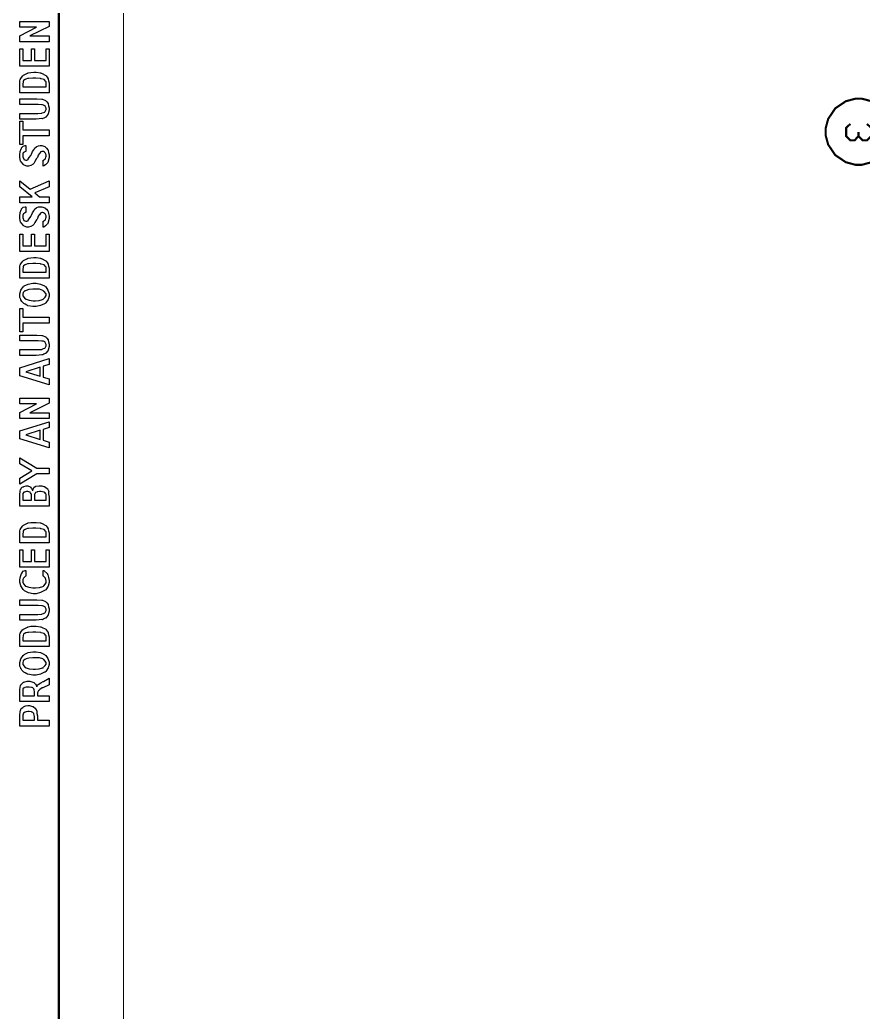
# Model space of a CAD drawing. Extents: x 0 to 11.7, y 0 to 16.5.
# Drawn here: x -0.002 to 4.012, y 4.723 to 9.449 of the extents above; entities that cross this region are included whole.
import ezdxf

# ---------------------------------------------------------------- set-up
doc = ezdxf.new("R2010")
doc.units = 0
doc.layers.get('0').update_dxf_attribs({"linetype": 'CONTINUOUS'})

msp = doc.modelspace()

# ---------------------------------------------------------------- linework, layer by layer
at = {"color": 0}
for points, const_width in [([(11.5517, 0.0483), (11.5517, 16.4), (0.1833, 16.4), (0.1833, 0.0483), (11.5517, 0.0483)], 0.01), ([(0.4916, 16.0917), (11.2433, 16.0917), (11.2433, 2.7066), (0.4916, 2.7066), (0.4916, 16.0917)], 0.005)]:
    msp.add_lwpolyline(points, close=True, dxfattribs=dict(at, const_width=const_width))
for points in [[(0.1367, 9.344), (-0.0022, 9.344), (-0.0022, 9.3727), (0.0766, 9.4135), (-0.0022, 9.4135), (-0.0022, 9.4413), (0.1367, 9.4413), (0.1367, 9.4171), (0.0451, 9.3718), (0.1367, 9.3718), (0.1367, 9.344)], [(0.1367, 9.2276), (-0.0022, 9.2276), (-0.0022, 9.3109), (0.0117, 9.3109), (0.0117, 9.2554), (0.0533, 9.2554), (0.0533, 9.3109), (0.0672, 9.3109), (0.0672, 9.2554), (0.1228, 9.2554), (0.1228, 9.3109), (0.1367, 9.3109), (0.1367, 9.2276)], [(-0.0022, 9.1016), (-0.0022, 9.1443), (-0.0022, 9.1479), (-0.0016, 9.1587), (-0.0001, 9.1652), (0.0004, 9.1664), (0.0008, 9.1686), (0.0117, 9.1826), (0.0132, 9.1838), (0.0146, 9.1852), (0.0335, 9.1943), (0.0358, 9.1949), (0.0371, 9.1959), (0.0493, 9.1983), (0.0637, 9.1988), (0.0685, 9.1988), (0.0759, 9.1988), (0.096, 9.1959), (0.098, 9.1953), (0.1003, 9.1949), (0.121, 9.1841), (0.1226, 9.1827), (0.1226, 9.1819), (0.1272, 9.1759), (0.133, 9.1682), (0.1336, 9.1664), (0.1332, 9.1655), (0.1346, 9.1579), (0.1367, 9.1487), (0.1367, 9.1456), (0.1367, 9.1016), (-0.0022, 9.1016)], [(0.0117, 9.1294), (0.1228, 9.1294), (0.1228, 9.1441), (0.1228, 9.1463), (0.1225, 9.1528), (0.1215, 9.1553), (0.1213, 9.1558), (0.1199, 9.1568), (0.1151, 9.1626), (0.1143, 9.163), (0.1131, 9.1641), (0.0999, 9.1677), (0.098, 9.1682), (0.0959, 9.1689), (0.0744, 9.171), (0.0672, 9.171), (0.0598, 9.171), (0.0392, 9.1694), (0.0375, 9.1691), (0.0348, 9.1689), (0.0267, 9.1669), (0.0222, 9.1641), (0.0212, 9.1634), (0.0197, 9.1635), (0.0151, 9.1604), (0.0136, 9.1553), (0.0132, 9.1543), (0.0128, 9.1539), (0.0117, 9.1421), (0.0117, 9.1382), (0.0117, 9.1294)], [(-0.0022, 8.9755), (-0.0022, 9.0033), (0.0779, 9.0033), (0.084, 9.0033), (0.1017, 9.0041), (0.1026, 9.0042), (0.1035, 9.0055), (0.1099, 9.0081), (0.1164, 9.0098), (0.1173, 9.0107), (0.1176, 9.0121), (0.1228, 9.0216), (0.1228, 9.0248), (0.1228, 9.0282), (0.1184, 9.0377), (0.1176, 9.0385), (0.116, 9.0398), (0.1107, 9.0429), (0.1061, 9.0438), (0.1048, 9.0439), (0.1027, 9.0442), (0.0854, 9.045), (0.0796, 9.045), (-0.0022, 9.045), (-0.0022, 9.0727), (0.0696, 9.0727), (0.0783, 9.0727), (0.1026, 9.0711), (0.1043, 9.0708), (0.1053, 9.0706), (0.1203, 9.0643), (0.1215, 9.0634), (0.1216, 9.0633), (0.1262, 9.0583), (0.1319, 9.0504), (0.1325, 9.0489), (0.1324, 9.0482), (0.1344, 9.0399), (0.1367, 9.0292), (0.1367, 9.0257), (0.1367, 9.019), (0.1329, 9.0005), (0.1321, 8.999), (0.1306, 8.9979), (0.1216, 8.9857), (0.1204, 8.9849), (0.1183, 8.9844), (0.1116, 8.9811), (0.1066, 8.9782), (0.1052, 8.9779), (0.1024, 8.9785), (0.0895, 8.9776), (0.0754, 8.9755), (0.0707, 8.9755), (-0.0022, 8.9755)], [(0.1367, 8.8966), (0.0117, 8.8966), (0.0117, 8.855), (-0.0022, 8.855), (-0.0022, 8.9661), (0.0117, 8.9661), (0.0117, 8.9244), (0.1367, 8.9244), (0.1367, 8.8966)], [(0.1089, 8.7524), (0.1089, 8.7802), (0.1101, 8.7805), (0.119, 8.7865), (0.1195, 8.7874), (0.1192, 8.7889), (0.1207, 8.7947), (0.1228, 8.8003), (0.1228, 8.8021), (0.1228, 8.8058), (0.1183, 8.8161), (0.1173, 8.8169), (0.1157, 8.8181), (0.1102, 8.8213), (0.1058, 8.8219), (0.1043, 8.8219), (0.1023, 8.8219), (0.0968, 8.8197), (0.0963, 8.8193), (0.0956, 8.8191), (0.0909, 8.8117), (0.0904, 8.8106), (0.0895, 8.8108), (0.0854, 8.805), (0.0817, 8.7936), (0.0805, 8.7911), (0.0778, 8.7881), (0.0698, 8.7748), (0.0645, 8.7649), (0.0631, 8.7635), (0.0604, 8.7619), (0.0494, 8.7556), (0.0392, 8.7524), (0.0358, 8.7524), (0.0309, 8.7524), (0.018, 8.7572), (0.0164, 8.7581), (0.0145, 8.7597), (0.0034, 8.7724), (0.0025, 8.7741), (0.0014, 8.7764), (-0.0022, 8.7939), (-0.0022, 8.7997), (-0.0022, 8.8054), (-0.0003, 8.8223), (0.0041, 8.8346), (0.0054, 8.8366), (0.006, 8.8397), (0.0133, 8.8477), (0.0235, 8.8496), (0.0256, 8.8497), (0.0256, 8.8219), (0.0244, 8.8217), (0.0155, 8.8163), (0.0149, 8.8154), (0.0141, 8.8151), (0.0121, 8.8099), (0.0117, 8.8026), (0.0117, 8.8002), (0.0117, 8.7961), (0.0165, 8.7849), (0.0175, 8.7839), (0.0177, 8.7841), (0.0214, 8.7824), (0.0263, 8.7802), (0.0279, 8.7802), (0.0304, 8.7802), (0.0373, 8.7831), (0.0379, 8.7837), (0.0378, 8.7853), (0.0425, 8.7928), (0.0506, 8.8029), (0.052, 8.8058), (0.0525, 8.809), (0.0584, 8.8214), (0.0649, 8.8303), (0.0657, 8.8316), (0.0654, 8.8334), (0.0696, 8.8397), (0.077, 8.8441), (0.0783, 8.8449), (0.0787, 8.8461), (0.0859, 8.8491), (0.095, 8.8497), (0.098, 8.8497), (0.1031, 8.8497), (0.1167, 8.8448), (0.1182, 8.8438), (0.119, 8.8434), (0.1252, 8.8377), (0.1313, 8.8295), (0.1321, 8.8277), (0.1321, 8.8267), (0.1344, 8.8171), (0.1367, 8.8056), (0.1367, 8.8017), (0.1367, 8.793), (0.1309, 8.769), (0.1297, 8.767), (0.128, 8.7661), (0.1201, 8.759), (0.1112, 8.7529), (0.1089, 8.7524)], [(0.1367, 8.5779), (-0.0022, 8.5779), (-0.0022, 8.6057), (0.0568, 8.6057), (-0.0022, 8.6537), (-0.0022, 8.6821), (0.0462, 8.6428), (0.1367, 8.6821), (0.1367, 8.6539), (0.069, 8.6243), (0.092, 8.6057), (0.1367, 8.6057), (0.1367, 8.5779)], [(0.1089, 8.4615), (0.1089, 8.4893), (0.1101, 8.4896), (0.119, 8.4956), (0.1195, 8.4964), (0.1192, 8.4979), (0.1207, 8.5037), (0.1228, 8.5093), (0.1228, 8.5112), (0.1228, 8.5149), (0.1183, 8.5251), (0.1173, 8.5259), (0.1157, 8.5272), (0.1102, 8.5303), (0.1058, 8.5309), (0.1043, 8.5309), (0.1023, 8.5309), (0.0968, 8.5288), (0.0963, 8.5283), (0.0956, 8.5282), (0.0909, 8.5207), (0.0904, 8.5196), (0.0895, 8.5198), (0.0854, 8.514), (0.0817, 8.5026), (0.0805, 8.5001), (0.0778, 8.4971), (0.0698, 8.4838), (0.0645, 8.4739), (0.0631, 8.4725), (0.0604, 8.471), (0.0494, 8.4646), (0.0392, 8.4615), (0.0358, 8.4615), (0.0309, 8.4615), (0.018, 8.4662), (0.0164, 8.4671), (0.0145, 8.4688), (0.0034, 8.4814), (0.0025, 8.4832), (0.0014, 8.4855), (-0.0022, 8.503), (-0.0022, 8.5088), (-0.0022, 8.5144), (-0.0003, 8.5313), (0.0041, 8.5436), (0.0054, 8.5457), (0.006, 8.5487), (0.0133, 8.5567), (0.0235, 8.5586), (0.0256, 8.5587), (0.0256, 8.5309), (0.0244, 8.5307), (0.0155, 8.5253), (0.0149, 8.5244), (0.0141, 8.5241), (0.0121, 8.5189), (0.0117, 8.5117), (0.0117, 8.5092), (0.0117, 8.5052), (0.0165, 8.4939), (0.0175, 8.4929), (0.0177, 8.4932), (0.0214, 8.4915), (0.0263, 8.4893), (0.0279, 8.4893), (0.0304, 8.4893), (0.0373, 8.4922), (0.0379, 8.4927), (0.0378, 8.4944), (0.0425, 8.5018), (0.0506, 8.5119), (0.052, 8.5149), (0.0525, 8.518), (0.0584, 8.5304), (0.0649, 8.5393), (0.0657, 8.5407), (0.0654, 8.5425), (0.0696, 8.5488), (0.077, 8.5532), (0.0783, 8.5539), (0.0787, 8.5551), (0.0859, 8.5581), (0.095, 8.5587), (0.098, 8.5587), (0.1031, 8.5587), (0.1167, 8.5538), (0.1182, 8.5528), (0.119, 8.5524), (0.1252, 8.5468), (0.1313, 8.5385), (0.1321, 8.5368), (0.1321, 8.5358), (0.1344, 8.5261), (0.1367, 8.5146), (0.1367, 8.5107), (0.1367, 8.5021), (0.1309, 8.4781), (0.1297, 8.476), (0.128, 8.4751), (0.1201, 8.468), (0.1112, 8.4619), (0.1089, 8.4615)], [(0.1367, 8.3451), (-0.0022, 8.3451), (-0.0022, 8.4284), (0.0117, 8.4284), (0.0117, 8.3728), (0.0533, 8.3728), (0.0533, 8.4284), (0.0672, 8.4284), (0.0672, 8.3728), (0.1228, 8.3728), (0.1228, 8.4284), (0.1367, 8.4284), (0.1367, 8.3451)], [(-0.0022, 8.219), (-0.0022, 8.2618), (-0.0022, 8.2654), (-0.0016, 8.2762), (-0.0001, 8.2827), (0.0004, 8.2839), (0.0008, 8.286), (0.0117, 8.3001), (0.0132, 8.3013), (0.0146, 8.3026), (0.0335, 8.3117), (0.0358, 8.3123), (0.0371, 8.3133), (0.0493, 8.3157), (0.0637, 8.3163), (0.0685, 8.3163), (0.0759, 8.3163), (0.096, 8.3134), (0.098, 8.3128), (0.1003, 8.3123), (0.121, 8.3016), (0.1226, 8.3002), (0.1226, 8.2994), (0.1272, 8.2934), (0.133, 8.2856), (0.1336, 8.2839), (0.1332, 8.283), (0.1346, 8.2754), (0.1367, 8.2662), (0.1367, 8.2631), (0.1367, 8.219), (-0.0022, 8.219)], [(0.0117, 8.2468), (0.1228, 8.2468), (0.1228, 8.2616), (0.1228, 8.2637), (0.1225, 8.2702), (0.1215, 8.2727), (0.1213, 8.2733), (0.1199, 8.2743), (0.1151, 8.2801), (0.1143, 8.2804), (0.1131, 8.2815), (0.0999, 8.2852), (0.098, 8.2856), (0.0959, 8.2864), (0.0744, 8.2885), (0.0672, 8.2885), (0.0598, 8.2885), (0.0392, 8.2868), (0.0375, 8.2865), (0.0348, 8.2864), (0.0267, 8.2844), (0.0222, 8.2815), (0.0212, 8.2809), (0.0197, 8.2809), (0.0151, 8.2778), (0.0136, 8.2727), (0.0132, 8.2718), (0.0128, 8.2713), (0.0117, 8.2596), (0.0117, 8.2557), (0.0117, 8.2468)], [(0.0681, 8.0832), (0.0595, 8.0832), (0.0359, 8.0875), (0.0336, 8.0884), (0.0312, 8.0898), (0.0229, 8.0941), (0.0167, 8.0979), (0.0154, 8.099), (0.0137, 8.1011), (0.0077, 8.1076), (0.0037, 8.1126), (0.003, 8.114), (0.0017, 8.1167), (-0.0016, 8.1268), (-0.0022, 8.1356), (-0.0022, 8.1385), (-0.0022, 8.1443), (0.0024, 8.1614), (0.0132, 8.1766), (0.0162, 8.1791), (0.0189, 8.1817), (0.0377, 8.1906), (0.06, 8.1943), (0.0674, 8.1943), (0.0747, 8.1943), (0.0965, 8.1905), (0.1154, 8.1816), (0.1184, 8.1791), (0.1207, 8.1767), (0.131, 8.1617), (0.1367, 8.1446), (0.1367, 8.1389), (0.1367, 8.1336), (0.1321, 8.1177), (0.1215, 8.1007), (0.1184, 8.0981), (0.1146, 8.0967), (0.0956, 8.0885), (0.075, 8.0832), (0.0681, 8.0832)], [(0.067, 8.1109), (0.0726, 8.1109), (0.0895, 8.1129), (0.1063, 8.1175), (0.1087, 8.1188), (0.1099, 8.1206), (0.1176, 8.1285), (0.1228, 8.1362), (0.1228, 8.1387), (0.1228, 8.1437), (0.1112, 8.1574), (0.1089, 8.1587), (0.1066, 8.1606), (0.0913, 8.1655), (0.0728, 8.1665), (0.0666, 8.1665), (0.0602, 8.1665), (0.0409, 8.1646), (0.0276, 8.1602), (0.0253, 8.1589), (0.0221, 8.1583), (0.0134, 8.151), (0.0117, 8.1418), (0.0117, 8.1387), (0.0117, 8.1337), (0.0233, 8.1198), (0.0256, 8.1185), (0.0278, 8.1178), (0.0428, 8.1137), (0.061, 8.1109), (0.067, 8.1109)], [(0.1367, 8.0043), (0.0117, 8.0043), (0.0117, 7.9626), (-0.0022, 7.9626), (-0.0022, 8.0737), (0.0117, 8.0737), (0.0117, 8.0321), (0.1367, 8.0321), (0.1367, 8.0043)], [(-0.0022, 7.8505), (-0.0022, 7.8783), (0.0779, 7.8783), (0.084, 7.8783), (0.1017, 7.879), (0.1026, 7.8791), (0.1035, 7.8804), (0.1099, 7.883), (0.1164, 7.8848), (0.1173, 7.8856), (0.1176, 7.887), (0.1228, 7.8966), (0.1228, 7.8997), (0.1228, 7.9032), (0.1184, 7.9127), (0.1176, 7.9134), (0.116, 7.9147), (0.1107, 7.9179), (0.1061, 7.9187), (0.1048, 7.9188), (0.1027, 7.9191), (0.0854, 7.9199), (0.0796, 7.9199), (-0.0022, 7.9199), (-0.0022, 7.9477), (0.0696, 7.9477), (0.0783, 7.9477), (0.1026, 7.9461), (0.1043, 7.9458), (0.1053, 7.9456), (0.1203, 7.9393), (0.1215, 7.9384), (0.1216, 7.9383), (0.1262, 7.9332), (0.1319, 7.9253), (0.1325, 7.9238), (0.1324, 7.9232), (0.1344, 7.9148), (0.1367, 7.9042), (0.1367, 7.9006), (0.1367, 7.8939), (0.1329, 7.8754), (0.1321, 7.8739), (0.1306, 7.8728), (0.1216, 7.8607), (0.1204, 7.8598), (0.1183, 7.8593), (0.1116, 7.8561), (0.1066, 7.8532), (0.1052, 7.8529), (0.1024, 7.8535), (0.0895, 7.8525), (0.0754, 7.8505), (0.0707, 7.8505), (-0.0022, 7.8505)], [(0.1367, 7.8356), (0.1367, 7.8073), (0.1089, 7.7989), (0.1089, 7.747), (0.1367, 7.7388), (0.1367, 7.7106), (-0.0022, 7.7542), (-0.0022, 7.7919), (0.1367, 7.8356)], [(0.095, 7.7952), (0.0256, 7.7731), (0.095, 7.7511), (0.095, 7.7952)], [(0.1367, 7.5499), (-0.0022, 7.5499), (-0.0022, 7.5786), (0.0766, 7.6194), (-0.0022, 7.6194), (-0.0022, 7.6471), (0.1367, 7.6471), (0.1367, 7.623), (0.0451, 7.5777), (0.1367, 7.5777), (0.1367, 7.5499)], [(0.1367, 7.535), (0.1367, 7.5068), (0.1089, 7.4983), (0.1089, 7.4465), (0.1367, 7.4382), (0.1367, 7.41), (-0.0022, 7.4536), (-0.0022, 7.4914), (0.1367, 7.535)], [(0.095, 7.4946), (0.0256, 7.4725), (0.095, 7.4506), (0.095, 7.4946)], [(0.1367, 7.2867), (0.0783, 7.2867), (-0.0022, 7.2381), (-0.0022, 7.2661), (0.0553, 7.3004), (-0.0022, 7.3349), (-0.0022, 7.3631), (0.0785, 7.3145), (0.1367, 7.3145), (0.1367, 7.2867)], [(-0.0022, 7.1329), (-0.0022, 7.1822), (-0.0022, 7.1877), (-0.0011, 7.2029), (-0.0009, 7.2041), (-0.0008, 7.2062), (0.001, 7.2124), (0.0039, 7.216), (0.0045, 7.2169), (0.0046, 7.2187), (0.0085, 7.2237), (0.0144, 7.2256), (0.0156, 7.2262), (0.0164, 7.2272), (0.0272, 7.2301), (0.0308, 7.2301), (0.035, 7.2301), (0.0464, 7.2246), (0.0477, 7.2234), (0.0483, 7.2229), (0.0534, 7.2166), (0.0585, 7.2075), (0.0592, 7.2056), (0.0594, 7.2096), (0.0637, 7.2217), (0.0709, 7.2267), (0.0724, 7.2271), (0.0736, 7.2279), (0.0892, 7.2301), (0.0943, 7.2301), (0.0964, 7.2301), (0.1026, 7.2292), (0.1123, 7.2271), (0.1139, 7.2265), (0.115, 7.2262), (0.1279, 7.2173), (0.1289, 7.2162), (0.1293, 7.2152), (0.1354, 7.2022), (0.1356, 7.2006), (0.1347, 7.1998), (0.1347, 7.1909), (0.1367, 7.1762), (0.1367, 7.1724), (0.1367, 7.1329), (-0.0022, 7.1329)], [(0.0117, 7.1607), (0.0533, 7.1607), (0.0533, 7.1748), (0.0533, 7.1778), (0.0532, 7.1867), (0.0528, 7.1899), (0.0527, 7.1904), (0.0517, 7.192), (0.0489, 7.1969), (0.0471, 7.1987), (0.0464, 7.1991), (0.0449, 7.1999), (0.0355, 7.2024), (0.0323, 7.2024), (0.0289, 7.2024), (0.0195, 7.2), (0.0186, 7.1995), (0.0172, 7.1994), (0.0125, 7.1924), (0.0123, 7.1915), (0.0123, 7.1915), (0.0118, 7.1866), (0.0117, 7.1765), (0.0117, 7.1731), (0.0117, 7.1607)], [(0.0672, 7.1607), (0.1228, 7.1607), (0.1228, 7.1789), (0.1228, 7.1814), (0.1225, 7.1888), (0.1217, 7.1919), (0.1215, 7.1924), (0.1204, 7.1937), (0.117, 7.1977), (0.1142, 7.1992), (0.1132, 7.1995), (0.1118, 7.2002), (0.0997, 7.2024), (0.0956, 7.2024), (0.0917, 7.2024), (0.0809, 7.2006), (0.0798, 7.2002), (0.078, 7.2001), (0.0725, 7.1978), (0.0707, 7.1946), (0.0703, 7.1939), (0.0697, 7.194), (0.0676, 7.1887), (0.0672, 7.1796), (0.0672, 7.1765), (0.0672, 7.1607)], [(-0.0022, 6.9584), (-0.0022, 7.0011), (-0.0022, 7.0048), (-0.0016, 7.0156), (-0.0001, 7.022), (0.0004, 7.0233), (0.0008, 7.0254), (0.0117, 7.0394), (0.0132, 7.0406), (0.0146, 7.042), (0.0335, 7.0511), (0.0358, 7.0517), (0.0371, 7.0527), (0.0493, 7.0551), (0.0637, 7.0556), (0.0685, 7.0556), (0.0759, 7.0556), (0.096, 7.0527), (0.098, 7.0521), (0.1003, 7.0517), (0.121, 7.041), (0.1226, 7.0396), (0.1226, 7.0387), (0.1272, 7.0327), (0.133, 7.025), (0.1336, 7.0233), (0.1332, 7.0224), (0.1346, 7.0148), (0.1367, 7.0055), (0.1367, 7.0024), (0.1367, 6.9584), (-0.0022, 6.9584)], [(0.0117, 6.9862), (0.1228, 6.9862), (0.1228, 7.0009), (0.1228, 7.0031), (0.1225, 7.0096), (0.1215, 7.0121), (0.1213, 7.0126), (0.1199, 7.0136), (0.1151, 7.0195), (0.1143, 7.0198), (0.1131, 7.0209), (0.0999, 7.0246), (0.098, 7.025), (0.0959, 7.0257), (0.0744, 7.0278), (0.0672, 7.0278), (0.0598, 7.0278), (0.0392, 7.0262), (0.0375, 7.0259), (0.0348, 7.0258), (0.0267, 7.0238), (0.0222, 7.0209), (0.0212, 7.0202), (0.0197, 7.0203), (0.0151, 7.0172), (0.0136, 7.0121), (0.0132, 7.0111), (0.0128, 7.0107), (0.0117, 6.999), (0.0117, 6.9951), (0.0117, 6.9862)], [(0.1367, 6.842), (-0.0022, 6.842), (-0.0022, 6.9253), (0.0117, 6.9253), (0.0117, 6.8697), (0.0533, 6.8697), (0.0533, 6.9253), (0.0672, 6.9253), (0.0672, 6.8697), (0.1228, 6.8697), (0.1228, 6.9253), (0.1367, 6.9253), (0.1367, 6.842)], [(0.1089, 6.7993), (0.1089, 6.827), (0.1113, 6.8261), (0.1288, 6.8102), (0.1299, 6.8079), (0.1305, 6.8061), (0.1341, 6.7934), (0.1367, 6.7789), (0.1367, 6.7741), (0.1367, 6.7687), (0.1321, 6.7523), (0.1215, 6.735), (0.1184, 6.7322), (0.1146, 6.7305), (0.0956, 6.7215), (0.0751, 6.7159), (0.0683, 6.7159), (0.0609, 6.7159), (0.0385, 6.7201), (0.0195, 6.7297), (0.0164, 6.7324), (0.013, 6.7361), (0.0019, 6.7529), (-0.0022, 6.7701), (-0.0022, 6.7758), (-0.0022, 6.7815), (0.0004, 6.7983), (0.0063, 6.8116), (0.008, 6.814), (0.0081, 6.8164), (0.0142, 6.8232), (0.0237, 6.8263), (0.0256, 6.827), (0.0256, 6.7993), (0.0245, 6.7989), (0.016, 6.7915), (0.0154, 6.7904), (0.0144, 6.79), (0.0122, 6.784), (0.0117, 6.7764), (0.0117, 6.7739), (0.0117, 6.7712), (0.0149, 6.7631), (0.0225, 6.7534), (0.0247, 6.752), (0.0258, 6.7511), (0.0399, 6.7465), (0.0596, 6.7437), (0.0661, 6.7437), (0.0723, 6.7437), (0.0908, 6.7457), (0.1076, 6.7504), (0.1098, 6.7517), (0.1119, 6.7536), (0.1228, 6.7682), (0.1228, 6.773), (0.1228, 6.7756), (0.122, 6.7834), (0.1201, 6.7882), (0.1195, 6.7893), (0.1182, 6.7911), (0.1138, 6.7965), (0.1101, 6.7988), (0.1089, 6.7993)], [(-0.0022, 6.5899), (-0.0022, 6.6177), (0.0779, 6.6177), (0.084, 6.6177), (0.1017, 6.6184), (0.1026, 6.6185), (0.1035, 6.6198), (0.1099, 6.6224), (0.1164, 6.6242), (0.1173, 6.6251), (0.1176, 6.6265), (0.1228, 6.636), (0.1228, 6.6392), (0.1228, 6.6426), (0.1184, 6.6521), (0.1176, 6.6528), (0.116, 6.6541), (0.1107, 6.6573), (0.1061, 6.6582), (0.1048, 6.6583), (0.1027, 6.6585), (0.0854, 6.6593), (0.0796, 6.6593), (-0.0022, 6.6593), (-0.0022, 6.6871), (0.0696, 6.6871), (0.0783, 6.6871), (0.1026, 6.6855), (0.1043, 6.6852), (0.1053, 6.685), (0.1203, 6.6787), (0.1215, 6.6778), (0.1216, 6.6777), (0.1262, 6.6726), (0.1319, 6.6648), (0.1325, 6.6632), (0.1324, 6.6626), (0.1344, 6.6542), (0.1367, 6.6436), (0.1367, 6.64), (0.1367, 6.6334), (0.1329, 6.6149), (0.1321, 6.6133), (0.1306, 6.6123), (0.1216, 6.6001), (0.1204, 6.5992), (0.1183, 6.5987), (0.1116, 6.5955), (0.1066, 6.5926), (0.1052, 6.5923), (0.1024, 6.5929), (0.0895, 6.592), (0.0754, 6.5899), (0.0707, 6.5899), (-0.0022, 6.5899)], [(-0.0022, 6.4639), (-0.0022, 6.5066), (-0.0022, 6.5103), (-0.0016, 6.5211), (-0.0001, 6.5275), (0.0004, 6.5287), (0.0008, 6.5309), (0.0117, 6.5449), (0.0132, 6.5461), (0.0146, 6.5475), (0.0335, 6.5566), (0.0358, 6.5572), (0.0371, 6.5582), (0.0493, 6.5606), (0.0637, 6.5611), (0.0685, 6.5611), (0.0759, 6.5611), (0.096, 6.5582), (0.098, 6.5576), (0.1003, 6.5572), (0.121, 6.5464), (0.1226, 6.545), (0.1226, 6.5442), (0.1272, 6.5382), (0.133, 6.5305), (0.1336, 6.5287), (0.1332, 6.5278), (0.1346, 6.5202), (0.1367, 6.511), (0.1367, 6.5079), (0.1367, 6.4639), (-0.0022, 6.4639)], [(0.0117, 6.4916), (0.1228, 6.4916), (0.1228, 6.5064), (0.1228, 6.5086), (0.1225, 6.5151), (0.1215, 6.5176), (0.1213, 6.5181), (0.1199, 6.5191), (0.1151, 6.525), (0.1143, 6.5253), (0.1131, 6.5264), (0.0999, 6.5301), (0.098, 6.5305), (0.0959, 6.5312), (0.0744, 6.5333), (0.0672, 6.5333), (0.0598, 6.5333), (0.0392, 6.5317), (0.0375, 6.5314), (0.0348, 6.5312), (0.0267, 6.5292), (0.0222, 6.5264), (0.0212, 6.5257), (0.0197, 6.5258), (0.0151, 6.5227), (0.0136, 6.5176), (0.0132, 6.5166), (0.0128, 6.5162), (0.0117, 6.5044), (0.0117, 6.5005), (0.0117, 6.4916)], [(0.0681, 6.328), (0.0595, 6.328), (0.0359, 6.3324), (0.0336, 6.3332), (0.0312, 6.3346), (0.0229, 6.3389), (0.0167, 6.3428), (0.0154, 6.3439), (0.0137, 6.346), (0.0077, 6.3525), (0.0037, 6.3575), (0.003, 6.3588), (0.0017, 6.3615), (-0.0016, 6.3716), (-0.0022, 6.3804), (-0.0022, 6.3834), (-0.0022, 6.3891), (0.0024, 6.4062), (0.0132, 6.4214), (0.0162, 6.4239), (0.0189, 6.4266), (0.0377, 6.4355), (0.06, 6.4391), (0.0674, 6.4391), (0.0747, 6.4391), (0.0965, 6.4353), (0.1154, 6.4265), (0.1184, 6.4239), (0.1207, 6.4216), (0.131, 6.4066), (0.1367, 6.3895), (0.1367, 6.3838), (0.1367, 6.3785), (0.1321, 6.3625), (0.1215, 6.3455), (0.1184, 6.343), (0.1146, 6.3416), (0.0956, 6.3334), (0.075, 6.328), (0.0681, 6.328)], [(0.067, 6.3558), (0.0726, 6.3558), (0.0895, 6.3578), (0.1063, 6.3623), (0.1087, 6.3636), (0.1099, 6.3655), (0.1176, 6.3734), (0.1228, 6.381), (0.1228, 6.3836), (0.1228, 6.3886), (0.1112, 6.4022), (0.1089, 6.4035), (0.1066, 6.4055), (0.0913, 6.4104), (0.0728, 6.4113), (0.0666, 6.4113), (0.0602, 6.4113), (0.0409, 6.4094), (0.0276, 6.4051), (0.0253, 6.4037), (0.0221, 6.4032), (0.0134, 6.3959), (0.0117, 6.3867), (0.0117, 6.3836), (0.0117, 6.3785), (0.0233, 6.3647), (0.0256, 6.3634), (0.0278, 6.3627), (0.0428, 6.3585), (0.061, 6.3558), (0.067, 6.3558)], [(0.1367, 6.202), (-0.0022, 6.202), (-0.0022, 6.2526), (-0.0022, 6.2594), (0.001, 6.2787), (0.0017, 6.2801), (0.002, 6.282), (0.0139, 6.2931), (0.0156, 6.294), (0.0169, 6.2953), (0.0332, 6.2992), (0.0386, 6.2992), (0.0453, 6.2992), (0.0637, 6.2938), (0.0655, 6.2927), (0.0662, 6.2922), (0.0727, 6.2854), (0.0785, 6.2753), (0.0789, 6.2732), (0.0788, 6.2752), (0.0828, 6.2814), (0.089, 6.2846), (0.09, 6.2853), (0.0903, 6.2862), (0.0971, 6.2911), (0.1086, 6.2972), (0.1111, 6.2986), (0.1367, 6.3131), (0.1367, 6.2816), (0.1076, 6.2684), (0.104, 6.267), (0.0935, 6.2605), (0.0889, 6.2556), (0.0883, 6.2549), (0.087, 6.2546), (0.0829, 6.2482), (0.0826, 6.2476), (0.0826, 6.2476), (0.0813, 6.2437), (0.0811, 6.2372), (0.0811, 6.235), (0.0811, 6.2298), (0.1367, 6.2298), (0.1367, 6.202)], [(0.0672, 6.2298), (0.0672, 6.245), (0.0672, 6.2484), (0.0666, 6.2587), (0.065, 6.263), (0.0646, 6.2636), (0.0634, 6.2648), (0.0595, 6.2679), (0.0564, 6.269), (0.0553, 6.2693), (0.054, 6.2698), (0.0426, 6.2714), (0.0388, 6.2714), (0.0359, 6.2714), (0.0272, 6.2707), (0.0221, 6.2691), (0.021, 6.2686), (0.0193, 6.2684), (0.0143, 6.2658), (0.0126, 6.2619), (0.0123, 6.261), (0.0123, 6.261), (0.0118, 6.2572), (0.0117, 6.2487), (0.0117, 6.2458), (0.0117, 6.2298), (0.0672, 6.2298)], [(0.1367, 6.0856), (-0.0022, 6.0856), (-0.0022, 6.1266), (-0.0022, 6.1342), (-0.0006, 6.156), (-0.0003, 6.1572), (0.0001, 6.16), (0.0043, 6.1686), (0.0113, 6.1742), (0.013, 6.1754), (0.0145, 6.1772), (0.0244, 6.1819), (0.0354, 6.1828), (0.039, 6.1828), (0.0442, 6.1828), (0.0582, 6.1794), (0.0596, 6.1787), (0.0605, 6.1783), (0.0721, 6.1693), (0.0729, 6.1682), (0.0732, 6.1673), (0.0789, 6.1564), (0.0792, 6.1552), (0.0785, 6.1549), (0.0792, 6.1461), (0.0811, 6.1337), (0.0811, 6.1296), (0.0811, 6.1133), (0.1367, 6.1133), (0.1367, 6.0856)], [(0.0117, 6.1133), (0.0672, 6.1133), (0.0672, 6.1264), (0.0672, 6.131), (0.0647, 6.144), (0.0642, 6.1448), (0.063, 6.1463), (0.0589, 6.1503), (0.0557, 6.1518), (0.0546, 6.1522), (0.0534, 6.1529), (0.0428, 6.155), (0.0392, 6.155), (0.0364, 6.155), (0.0278, 6.154), (0.0228, 6.1517), (0.0216, 6.1511), (0.0199, 6.1508), (0.0148, 6.1474), (0.0133, 6.1427), (0.013, 6.1418), (0.013, 6.1418), (0.0118, 6.137), (0.0117, 6.1279), (0.0117, 6.1248), (0.0117, 6.1133)]]:
    msp.add_lwpolyline(points, close=True, dxfattribs=at)
at = {"color": 0, "const_width": 0.01}
msp.add_lwpolyline([(4.0521, 9.061), (4.0062, 9.0733), (3.9908, 9.0733), (3.9755, 9.0733), (3.9296, 9.061), (3.8795, 9.0272), (3.8458, 8.9771), (3.8333, 8.9312), (3.8333, 8.9159), (3.8333, 8.9006), (3.8458, 8.8545), (3.8795, 8.8045), (3.9296, 8.7708), (3.9755, 8.7584), (3.9908, 8.7584), (3.9908, 8.7584), (4.0062, 8.7584), (4.0521, 8.7708)], dxfattribs=at)
at = {"color": 6, "const_width": 0.01}
for points in [[(3.99, 8.895), (3.9717, 8.875), (3.9517, 8.875), (3.9316, 8.895), (3.9316, 8.935), (3.9517, 8.9534)], [(4.03, 8.9534), (4.05, 8.935), (4.05, 8.895), (4.03, 8.875), (4.01, 8.875), (3.99, 8.895), (3.99, 8.915)]]:
    msp.add_lwpolyline(points, dxfattribs=at)

doc.saveas('drawing.dxf')
